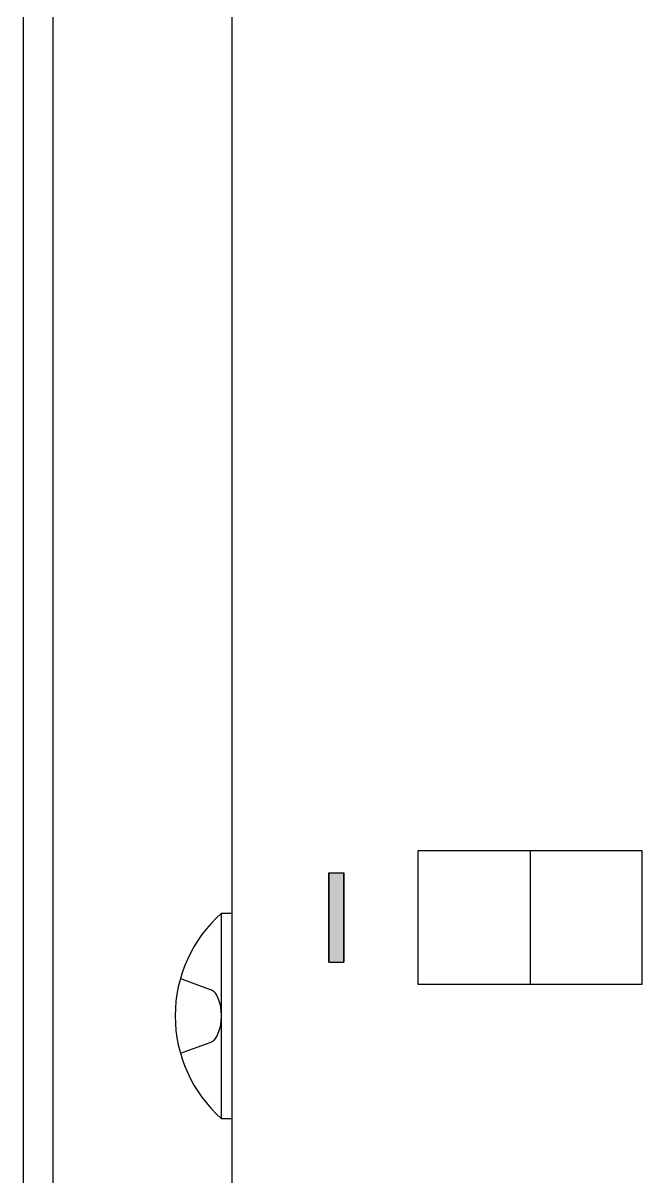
# Model space of a CAD drawing. Extents: x 57 to 405, y 53 to 275.
# Drawn here: x 66.5 to 87.25, y 157.39 to 196.11 of the extents above; entities that cross this region are included whole.
import ezdxf

# ---------------------------------------------------------------- set-up
doc = ezdxf.new("R2010")
doc.units = 0
doc.layers.get('0').update_dxf_attribs({"linetype": 'CONTINUOUS'})

# ---------------------------------------------------------------- blocks, each defined once
blk = doc.blocks.new('*U82')
at = {"color": 7, "linetype": 'CONTINUOUS'}
for p, q in [((76.747, 167.59), (77.247, 167.59)), ((76.747, 167.59), (76.747, 164.59)), ((77.247, 167.59), (77.247, 164.59)), ((76.747, 164.59), (77.247, 164.59))]:
    blk.add_line(p, q, dxfattribs=at)
for points in [[(76.747, 167.59), (76.747, 167.59), (77.247, 167.59)], [(76.747, 167.59), (76.747, 164.59), (77.247, 164.59)], [(76.747, 164.59), (76.747, 164.59), (77.247, 164.59)]]:
    blk.add_solid(points, dxfattribs=at)
at = {"color": 7, "linetype": 'CONTINUOUS', "extrusion": (0, 0, -1)}
blk.add_solid([(-76.747, 167.59), (-77.247, 167.59), (-77.247, 164.59)], dxfattribs=at)
blk = doc.blocks.new('*U96')
at = {"color": 7, "linetype": 'CONTINUOUS'}
for p, q in [((76.749, 167.592), (77.249, 167.592)), ((76.749, 167.592), (76.749, 164.591)), ((77.249, 167.592), (77.249, 164.591)), ((76.749, 164.591), (77.249, 164.591))]:
    blk.add_line(p, q, dxfattribs=at)
for points in [[(76.749, 167.592), (76.749, 167.592), (77.249, 167.592)], [(76.749, 167.592), (76.749, 164.591), (77.249, 164.591)], [(76.749, 164.591), (76.749, 164.591), (77.249, 164.591)]]:
    blk.add_solid(points, dxfattribs=at)
at = {"color": 7, "linetype": 'CONTINUOUS', "extrusion": (0, 0, -1)}
blk.add_solid([(-76.749, 167.592), (-77.249, 167.592), (-77.249, 164.591)], dxfattribs=at)

msp = doc.modelspace()

# ---------------------------------------------------------------- linework, layer by layer
at = {"color": 7, "linetype": 'CONTINUOUS'}
for p, q in [((73.497, 274.79), (73.497, 152.79)), ((66.497, 223.79), (66.497, 142.79)), ((67.497, 223.79), (67.497, 142.79)), ((79.747, 163.84), (79.747, 168.34)), ((79.747, 168.34), (87.247, 168.34)), ((83.497, 168.34), (83.497, 163.84)), ((87.247, 168.34), (87.247, 163.84)), ((76.747, 167.59), (77.247, 167.59)), ((76.747, 164.59), (76.747, 167.59)), ((77.247, 164.59), (77.247, 167.59)), ((73.155, 166.24), (73.497, 166.24)), ((73.155, 159.34), (73.155, 166.24)), ((73.497, 166.24), (73.497, 159.34)), ((76.747, 164.59), (77.247, 164.59)), ((71.771, 164.043), (72.775, 163.678)), ((87.247, 163.84), (79.747, 163.84)), ((71.771, 161.536), (72.775, 161.902)), ((73.497, 159.34), (73.155, 159.34))]:
    msp.add_line(p, q, dxfattribs=at)
for centre, radius, start, end in [((76.197, 162.79), 4.6, 131.4096, 228.5904), ((72.642, 163.312), 0.389, 26.5581, 70), ((71.597, 162.79), 1.557, 333.4419, 26.5581), ((72.642, 162.268), 0.389, 290, 333.4419)]:
    msp.add_arc(centre, radius, start, end, dxfattribs=at)

# ---------------------------------------------------------------- block references
for name in ['*U82', '*U96']:
    msp.add_blockref(name, (0, 0), dxfattribs=at)

doc.saveas('drawing.dxf')
